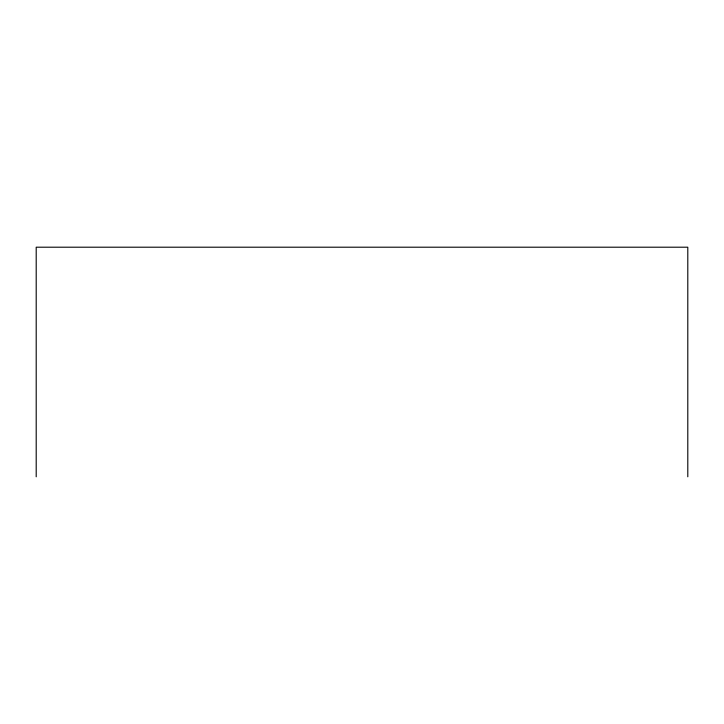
<?xml version="1.0" encoding="UTF-8"?>
<svg xmlns="http://www.w3.org/2000/svg" width="724" height="724" viewBox="0 0 724 724"><rect width="100%" height="100%" fill="white"/><g stroke="black" fill="none" stroke-linecap="round" stroke-linejoin="round"><path stroke-width="1.09" d="M687.8 476.799L687.8 247.201L36.2 247.201L36.2 476.799"/></g></svg>
